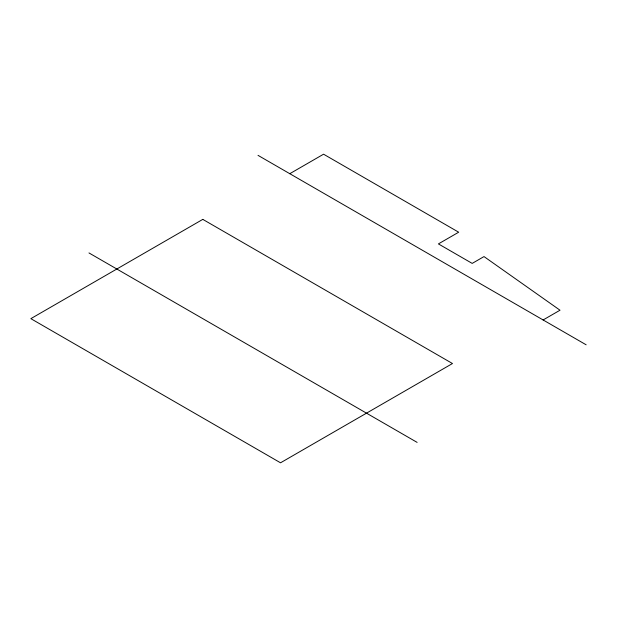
<?xml version="1.0" encoding="UTF-8"?>
<svg xmlns="http://www.w3.org/2000/svg" width="617" height="617" viewBox="0 0 617 617"><rect width="100%" height="100%" fill="white"/><g stroke="black" fill="none" stroke-linecap="round" stroke-linejoin="round"><path stroke-width="0.93" d="M289.789 173.701L323.57 154.196L458.678 232.208L438.409 243.908L472.19 263.405L484.013 256.579L560.012 310.212L543.122 319.961M258.014 155.353L586.15 344.803M88.979 252.939L417.123 442.389M202.808 219.374L30.85 318.657L280.527 462.804L452.477 363.529L202.808 219.374"/></g></svg>
